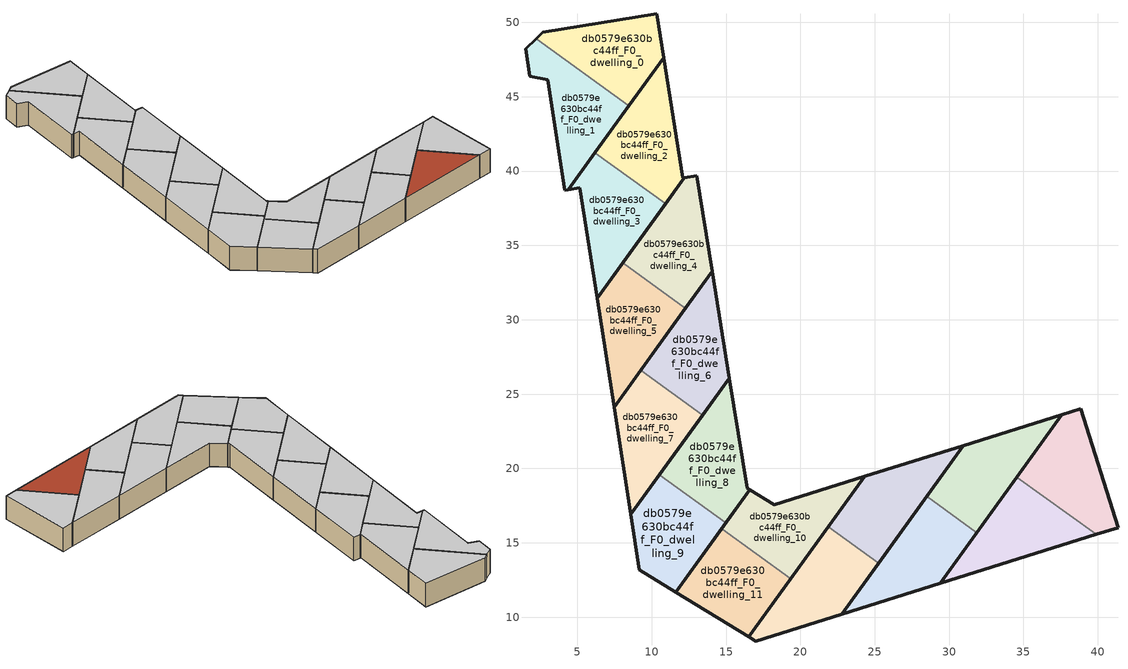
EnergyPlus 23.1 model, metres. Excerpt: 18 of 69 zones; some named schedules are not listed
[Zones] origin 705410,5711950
db0579e630bc44ff_F0_dwelling_0
 floor ground (EU_floor_Construction): 8.46,44.39 10.8,47.63 10.33,50.57 2.68,49.33 2.22,48.9 z0
 wall outside (EU_wall_Construction): 2.22,48.9 2.68,49.33 10.33,50.57 10.8,47.63 8.46,44.39 z0:3
 wall to db0579e630bc44ff_F0_dwelling_1 (EU_wall_Construction): 8.46,44.39 2.22,48.9 z0:3
 ceiling to db0579e630bc44ff_F1_dwelling_0 (EU_floor_Construction): 10.33,50.57 10.8,47.63 8.46,44.39 2.22,48.9 2.68,49.33 z3
db0579e630bc44ff_F0_dwelling_1
 floor ground (EU_floor_Construction): 4.4,38.76 8.46,44.39 2.22,48.9 1.51,48.24 1.79,46.39 3.01,46.12 4.16,38.72 z0
 wall outside (EU_wall_Construction): 8.46,44.39 4.4,38.76 4.16,38.72 3.01,46.12 1.79,46.39 1.51,48.24 2.22,48.9 z0:3
 ceiling to db0579e630bc44ff_F1_dwelling_1 (EU_floor_Construction): 8.46,44.39 4.4,38.76 4.16,38.72 3.01,46.12 1.79,46.39 1.51,48.24 2.22,48.9 z3
db0579e630bc44ff_F0_dwelling_10
 floor ground (EU_floor_Construction): 19.36,12.59 24.32,19.46 18.25,17.57 16.58,18.57 14.7,15.96 z0
 wall outside (EU_wall_Construction): 14.7,15.96 16.58,18.57 18.25,17.57 24.32,19.46 19.36,12.59 z0:3
 wall to db0579e630bc44ff_F0_dwelling_11 (EU_wall_Construction): 19.36,12.59 14.7,15.96 z0:3
 ceiling to db0579e630bc44ff_F1_dwelling_10 (EU_floor_Construction): 24.32,19.46 19.36,12.59 14.7,15.96 16.58,18.57 18.25,17.57 z3
db0579e630bc44ff_F0_dwelling_11
 floor ground (EU_floor_Construction): 16.54,8.67 19.36,12.59 14.7,15.96 11.62,11.69 z0
 wall outside (EU_wall_Construction): 19.36,12.59 16.54,8.67 11.62,11.69 14.7,15.96 z0:3
 ceiling to db0579e630bc44ff_F1_dwelling_11 (EU_floor_Construction): 19.36,12.59 16.54,8.67 11.62,11.69 14.7,15.96 z3
db0579e630bc44ff_F0_dwelling_12
 floor ground (EU_floor_Construction): 25.25,13.63 30.96,21.54 24.32,19.46 21.87,16.07 z0
 wall outside (EU_wall_Construction): 21.87,16.07 24.32,19.46 30.96,21.54 25.25,13.63 z0:3
 wall to db0579e630bc44ff_F0_dwelling_13 (EU_wall_Construction): 25.25,13.63 21.87,16.07 z0:3
 ceiling to db0579e630bc44ff_F1_dwelling_12 (EU_floor_Construction): 30.96,21.54 25.25,13.63 21.87,16.07 24.32,19.46 z3
db0579e630bc44ff_F0_dwelling_13
 floor ground (EU_floor_Construction): 22.78,10.21 25.25,13.63 21.87,16.07 16.54,8.67 16.99,8.39 z0
 wall outside (EU_wall_Construction): 25.25,13.63 22.78,10.21 16.99,8.39 16.54,8.67 21.87,16.07 z0:3
 ceiling to db0579e630bc44ff_F1_dwelling_13 (EU_floor_Construction): 25.25,13.63 22.78,10.21 16.99,8.39 16.54,8.67 21.87,16.07 z3
db0579e630bc44ff_F0_dwelling_14
 floor ground (EU_floor_Construction): 31.86,15.69 37.57,23.6 30.96,21.54 28.49,18.12 z0
 wall outside (EU_wall_Construction): 28.49,18.12 30.96,21.54 37.57,23.6 31.86,15.69 z0:3
 wall to db0579e630bc44ff_F0_dwelling_15 (EU_wall_Construction): 31.86,15.69 28.49,18.12 z0:3
 ceiling to db0579e630bc44ff_F1_dwelling_14 (EU_floor_Construction): 37.57,23.6 31.86,15.69 28.49,18.12 30.96,21.54 z3
db0579e630bc44ff_F0_dwelling_15
 floor ground (EU_floor_Construction): 29.4,12.28 31.86,15.69 28.49,18.12 22.78,10.21 z0
 wall outside (EU_wall_Construction): 31.86,15.69 29.4,12.28 22.78,10.21 28.49,18.12 z0:3
 ceiling to db0579e630bc44ff_F1_dwelling_15 (EU_floor_Construction): 31.86,15.69 29.4,12.28 22.78,10.21 28.49,18.12 z3
db0579e630bc44ff_F0_dwelling_16
 floor ground (EU_floor_Construction): 41.36,16.02 38.85,24 37.57,23.6 34.55,19.42 39.9,15.56 z0
 wall outside (EU_wall_Construction): 34.55,19.42 37.57,23.6 38.85,24 41.36,16.02 39.9,15.56 z0:3
 wall to db0579e630bc44ff_F0_dwelling_17 (EU_wall_Construction): 39.9,15.56 34.55,19.42 z0:3
 ceiling to db0579e630bc44ff_F1_dwelling_16 (EU_floor_Construction): 38.85,24 41.36,16.02 39.9,15.56 34.55,19.42 37.57,23.6 z3
db0579e630bc44ff_F0_dwelling_17
 floor ground (EU_floor_Construction): 39.9,15.56 34.55,19.42 29.4,12.28 z0
 wall outside (EU_wall_Construction): 39.9,15.56 29.4,12.28 34.55,19.42 z0:3
 roof outside (EU_roof_Construction): 39.9,15.56 29.4,12.28 34.55,19.42 z3
db0579e630bc44ff_F0_dwelling_2
 floor ground (EU_floor_Construction): 10.93,37.81 12.18,39.55 12.1,39.53 10.8,47.63 6.18,41.23 z0
 wall outside (EU_wall_Construction): 6.18,41.23 10.8,47.63 12.1,39.53 12.18,39.55 10.93,37.81 z0:3
 wall to db0579e630bc44ff_F0_dwelling_3 (EU_wall_Construction): 10.93,37.81 6.18,41.23 z0:3
 ceiling to db0579e630bc44ff_F1_dwelling_2 (EU_floor_Construction): 10.8,47.63 12.1,39.53 12.18,39.55 10.93,37.81 6.18,41.23 z3
db0579e630bc44ff_F0_dwelling_3
 floor ground (EU_floor_Construction): 6.32,31.43 10.93,37.81 6.18,41.23 4.4,38.76 5.16,38.87 z0
 wall outside (EU_wall_Construction): 10.93,37.81 6.32,31.43 5.16,38.87 4.4,38.76 6.18,41.23 z0:3
 ceiling to db0579e630bc44ff_F1_dwelling_3 (EU_floor_Construction): 10.93,37.81 6.32,31.43 5.16,38.87 4.4,38.76 6.18,41.23 z3
db0579e630bc44ff_F0_dwelling_4
 floor ground (EU_floor_Construction): 12.27,30.79 14.06,33.26 13.02,39.68 12.18,39.55 8.06,33.83 z0
 wall outside (EU_wall_Construction): 8.06,33.83 12.18,39.55 13.02,39.68 14.06,33.26 12.27,30.79 z0:3
 wall to db0579e630bc44ff_F0_dwelling_5 (EU_wall_Construction): 12.27,30.79 8.06,33.83 z0:3
 ceiling to db0579e630bc44ff_F1_dwelling_4 (EU_floor_Construction): 13.02,39.68 14.06,33.26 12.27,30.79 8.06,33.83 12.18,39.55 z3
db0579e630bc44ff_F0_dwelling_5
 floor ground (EU_floor_Construction): 7.47,24.13 12.27,30.79 8.06,33.83 6.32,31.43 z0
 wall outside (EU_wall_Construction): 12.27,30.79 7.47,24.13 6.32,31.43 8.06,33.83 z0:3
 ceiling to db0579e630bc44ff_F1_dwelling_5 (EU_floor_Construction): 12.27,30.79 7.47,24.13 6.32,31.43 8.06,33.83 z3
db0579e630bc44ff_F0_dwelling_6
 floor ground (EU_floor_Construction): 13.42,23.59 15.22,26.08 14.06,33.26 9.25,26.6 z0
 wall outside (EU_wall_Construction): 9.25,26.6 14.06,33.26 15.22,26.08 13.42,23.59 z0:3
 wall to db0579e630bc44ff_F0_dwelling_7 (EU_wall_Construction): 13.42,23.59 9.25,26.6 z0:3
 ceiling to db0579e630bc44ff_F1_dwelling_6 (EU_floor_Construction): 14.06,33.26 15.22,26.08 13.42,23.59 9.25,26.6 z3
db0579e630bc44ff_F0_dwelling_7
 floor ground (EU_floor_Construction): 8.59,16.91 13.42,23.59 9.25,26.6 7.47,24.13 z0
 wall outside (EU_wall_Construction): 13.42,23.59 8.59,16.91 7.47,24.13 9.25,26.6 z0:3
 ceiling to db0579e630bc44ff_F1_dwelling_7 (EU_floor_Construction): 13.42,23.59 8.59,16.91 7.47,24.13 9.25,26.6 z3
db0579e630bc44ff_F0_dwelling_8
 floor ground (EU_floor_Construction): 14.99,16.36 16.58,18.57 16.42,18.67 15.22,26.08 10.52,19.58 z0
 wall outside (EU_wall_Construction): 10.52,19.58 15.22,26.08 16.42,18.67 16.58,18.57 14.99,16.36 z0:3
 wall to db0579e630bc44ff_F0_dwelling_9 (EU_wall_Construction): 14.99,16.36 10.52,19.58 z0:3
 ceiling to db0579e630bc44ff_F1_dwelling_8 (EU_floor_Construction): 15.22,26.08 16.42,18.67 16.58,18.57 14.99,16.36 10.52,19.58 z3
db0579e630bc44ff_F0_dwelling_9
 floor ground (EU_floor_Construction): 11.62,11.69 14.99,16.36 10.52,19.58 8.59,16.91 9.18,13.19 z0
 wall outside (EU_wall_Construction): 14.99,16.36 11.62,11.69 9.18,13.19 8.59,16.91 10.52,19.58 z0:3
 ceiling to db0579e630bc44ff_F1_dwelling_9 (EU_floor_Construction): 14.99,16.36 11.62,11.69 9.18,13.19 8.59,16.91 10.52,19.58 z3
[Building]
EU S2 Campaign: North Axis=0; Terrain=City; Solar Distribution=FullExterior
[Site:Location]
London: Latitude=51.5; Longitude=-0.5; Time Zone=0; Elevation=25
[SizingPeriod:WeatherFileDays]
AnnualSizingPeriod: Begin Month=1; Begin Day of Month=1; End Month=12; End Day of Month=31; Day of Week for Start Day=Monday; Use Weather File Daylight Saving Period=No; Use Weather File Rain and Snow Indicators=No
[MATERIAL]
EU_InternalMass_Material: Roughness=MediumRough; Thickness=0.1; Conductivity=1; Density=1800; Specific Heat=900; Thermal Absorptance=0.9; Solar Absorptance=0.7; Visible Absorptance=0.7
[MATERIAL:NOMASS] Roughness=MediumRough; Thermal Absorptance=0.9; Solar Absorptance=0.7; Visible Absorptance=0.7
Name | Thermal Resistance
EU_wall_NoMass | 0.635353
EU_roof_NoMass | 0.675062
EU_floor_NoMass | 1.96382
[CONSTRUCTION]
EU_wall_Construction: EU_wall_NoMass
EU_roof_Construction: EU_roof_NoMass
EU_floor_Construction: EU_floor_NoMass
EU_InternalMass_Construction: EU_InternalMass_Material
[ZONE] Type=1; Multiplier=1; Ceiling Height=autocalculate; Floor Area=autocalculate; Part of Total Floor Area=Yes
Name | Volume
db0579e630bc44ff_F0_dwelling_0 | 87.071
db0579e630bc44ff_F0_dwelling_1 | 87.0696
db0579e630bc44ff_F0_dwelling_10 | 87.0828
db0579e630bc44ff_F0_dwelling_11 | 87.0645
db0579e630bc44ff_F0_dwelling_12 | 87.074
db0579e630bc44ff_F0_dwelling_13; db0579e630bc44ff_F0_dwelling_8 | 87.0791
db0579e630bc44ff_F0_dwelling_14 | 87.0564
db0579e630bc44ff_F0_dwelling_15 | 87.0718
db0579e630bc44ff_F0_dwelling_16; db0579e630bc44ff_F0_dwelling_3 | 87.0754
db0579e630bc44ff_F0_dwelling_17 | 87.0886
db0579e630bc44ff_F0_dwelling_2 | 87.0835
db0579e630bc44ff_F0_dwelling_4 | 87.0813
db0579e630bc44ff_F0_dwelling_5 | 87.0872
db0579e630bc44ff_F0_dwelling_6 | 87.0864
db0579e630bc44ff_F0_dwelling_7 | 87.0688
db0579e630bc44ff_F0_dwelling_9 | 87.0784
[INTERNALMASS] Construction=EU_InternalMass_Construction
Name | Zone or ZoneList | Surface Area
db0579e630bc44ff_F0_dwelling_0_EU_InternalMass | db0579e630bc44ff_F0_dwelling_0 | 29.0215
db0579e630bc44ff_F0_dwelling_1_EU_InternalMass | db0579e630bc44ff_F0_dwelling_1 | 29.0248
db0579e630bc44ff_F0_dwelling_2_EU_InternalMass | db0579e630bc44ff_F0_dwelling_2 | 29.026
db0579e630bc44ff_F0_dwelling_3_EU_InternalMass | db0579e630bc44ff_F0_dwelling_3 | 29.0262
db0579e630bc44ff_F0_dwelling_4_EU_InternalMass | db0579e630bc44ff_F0_dwelling_4 | 29.0262
db0579e630bc44ff_F0_dwelling_5_EU_InternalMass | db0579e630bc44ff_F0_dwelling_5 | 29.0313
db0579e630bc44ff_F0_dwelling_6_EU_InternalMass | db0579e630bc44ff_F0_dwelling_6 | 29.0298
db0579e630bc44ff_F0_dwelling_7_EU_InternalMass | db0579e630bc44ff_F0_dwelling_7 | 29.0251
db0579e630bc44ff_F0_dwelling_8_EU_InternalMass | db0579e630bc44ff_F0_dwelling_8 | 29.024
db0579e630bc44ff_F0_dwelling_9_EU_InternalMass | db0579e630bc44ff_F0_dwelling_9 | 29.0262
db0579e630bc44ff_F0_dwelling_10_EU_InternalMass | db0579e630bc44ff_F0_dwelling_10 | 29.0277
db0579e630bc44ff_F0_dwelling_11_EU_InternalMass | db0579e630bc44ff_F0_dwelling_11 | 29.0228
db0579e630bc44ff_F0_dwelling_12_EU_InternalMass | db0579e630bc44ff_F0_dwelling_12 | 29.0243
db0579e630bc44ff_F0_dwelling_13_EU_InternalMass | db0579e630bc44ff_F0_dwelling_13 | 29.0276
db0579e630bc44ff_F0_dwelling_14_EU_InternalMass | db0579e630bc44ff_F0_dwelling_14 | 29.0205
db0579e630bc44ff_F0_dwelling_15_EU_InternalMass | db0579e630bc44ff_F0_dwelling_15 | 29.0233
db0579e630bc44ff_F0_dwelling_16_EU_InternalMass | db0579e630bc44ff_F0_dwelling_16 | 29.0262
db0579e630bc44ff_F0_dwelling_17_EU_InternalMass | db0579e630bc44ff_F0_dwelling_17 | 29.029
[OTHEREQUIPMENT] Fuel Type=Electricity; Design Level Calculation Method=Watts/Area; Power per Zone Floor Area=1; Fraction Latent=0; Fraction Radiant=0; Fraction Lost=0; Carbon Dioxide Generation Rate=0; EndUse Subcategory=EU_Step8_InternalGains
Name | Zone or ZoneList or Space or SpaceList | Schedule
EU_Step8_InternalGain_db0579e630bc44ff_F0_dwelling_0_f000 | db0579e630bc44ff_F0_dwelling_0 | EU_Step8_GainSchedule_db0579e630bc44ff_F0_dwelling_0_f000
EU_Step8_InternalGain_db0579e630bc44ff_F0_dwelling_1_f000 | db0579e630bc44ff_F0_dwelling_1 | EU_Step8_GainSchedule_db0579e630bc44ff_F0_dwelling_1_f000
EU_Step8_InternalGain_db0579e630bc44ff_F0_dwelling_2_f000 | db0579e630bc44ff_F0_dwelling_2 | EU_Step8_GainSchedule_db0579e630bc44ff_F0_dwelling_2_f000
EU_Step8_InternalGain_db0579e630bc44ff_F0_dwelling_3_f000 | db0579e630bc44ff_F0_dwelling_3 | EU_Step8_GainSchedule_db0579e630bc44ff_F0_dwelling_3_f000
EU_Step8_InternalGain_db0579e630bc44ff_F0_dwelling_4_f000 | db0579e630bc44ff_F0_dwelling_4 | EU_Step8_GainSchedule_db0579e630bc44ff_F0_dwelling_4_f000
EU_Step8_InternalGain_db0579e630bc44ff_F0_dwelling_5_f000 | db0579e630bc44ff_F0_dwelling_5 | EU_Step8_GainSchedule_db0579e630bc44ff_F0_dwelling_5_f000
EU_Step8_InternalGain_db0579e630bc44ff_F0_dwelling_6_f000 | db0579e630bc44ff_F0_dwelling_6 | EU_Step8_GainSchedule_db0579e630bc44ff_F0_dwelling_6_f000
EU_Step8_InternalGain_db0579e630bc44ff_F0_dwelling_7_f000 | db0579e630bc44ff_F0_dwelling_7 | EU_Step8_GainSchedule_db0579e630bc44ff_F0_dwelling_7_f000
EU_Step8_InternalGain_db0579e630bc44ff_F0_dwelling_8_f000 | db0579e630bc44ff_F0_dwelling_8 | EU_Step8_GainSchedule_db0579e630bc44ff_F0_dwelling_8_f000
EU_Step8_InternalGain_db0579e630bc44ff_F0_dwelling_9_f000 | db0579e630bc44ff_F0_dwelling_9 | EU_Step8_GainSchedule_db0579e630bc44ff_F0_dwelling_9_f000
EU_Step8_InternalGain_db0579e630bc44ff_F0_dwelling_10_f000 | db0579e630bc44ff_F0_dwelling_10 | EU_Step8_GainSchedule_db0579e630bc44ff_F0_dwelling_10_f000
EU_Step8_InternalGain_db0579e630bc44ff_F0_dwelling_11_f000 | db0579e630bc44ff_F0_dwelling_11 | EU_Step8_GainSchedule_db0579e630bc44ff_F0_dwelling_11_f000
EU_Step8_InternalGain_db0579e630bc44ff_F0_dwelling_12_f000 | db0579e630bc44ff_F0_dwelling_12 | EU_Step8_GainSchedule_db0579e630bc44ff_F0_dwelling_12_f000
EU_Step8_InternalGain_db0579e630bc44ff_F0_dwelling_13_f000 | db0579e630bc44ff_F0_dwelling_13 | EU_Step8_GainSchedule_db0579e630bc44ff_F0_dwelling_13_f000
EU_Step8_InternalGain_db0579e630bc44ff_F0_dwelling_14_f000 | db0579e630bc44ff_F0_dwelling_14 | EU_Step8_GainSchedule_db0579e630bc44ff_F0_dwelling_14_f000
EU_Step8_InternalGain_db0579e630bc44ff_F0_dwelling_15_f000 | db0579e630bc44ff_F0_dwelling_15 | EU_Step8_GainSchedule_db0579e630bc44ff_F0_dwelling_15_f000
EU_Step8_InternalGain_db0579e630bc44ff_F0_dwelling_16_f000 | db0579e630bc44ff_F0_dwelling_16 | EU_Step8_GainSchedule_db0579e630bc44ff_F0_dwelling_16_f000
EU_Step8_InternalGain_db0579e630bc44ff_F0_dwelling_17_f000 | db0579e630bc44ff_F0_dwelling_17 | EU_Step8_GainSchedule_db0579e630bc44ff_F0_dwelling_17_f000
[ZONEVENTILATION:DESIGNFLOWRATE] Schedule=EU_AlwaysOn; Design Flow Rate Calculation Method=AirChanges/Hour; Air Changes per Hour=0.555504; Ventilation Type=Natural; Fan Pressure Rise=0; Fan Total Efficiency=1; Constant Term Coefficient=1; Temperature Term Coefficient=0; Velocity Term Coefficient=0; Velocity Squared Term Coefficient=0; Minimum Indoor Temperature=-100; Maximum Indoor Temperature=100; Delta Temperature=-100; Minimum Outdoor Temperature=-100; Maximum Outdoor Temperature=100; Maximum Wind Speed=40
Name | Zone or ZoneList or Space or SpaceList
EU_ConstantAir_db0579e630bc44ff_F0_dwelling_0 | db0579e630bc44ff_F0_dwelling_0
EU_ConstantAir_db0579e630bc44ff_F0_dwelling_1 | db0579e630bc44ff_F0_dwelling_1
EU_ConstantAir_db0579e630bc44ff_F0_dwelling_2 | db0579e630bc44ff_F0_dwelling_2
EU_ConstantAir_db0579e630bc44ff_F0_dwelling_3 | db0579e630bc44ff_F0_dwelling_3
EU_ConstantAir_db0579e630bc44ff_F0_dwelling_4 | db0579e630bc44ff_F0_dwelling_4
EU_ConstantAir_db0579e630bc44ff_F0_dwelling_5 | db0579e630bc44ff_F0_dwelling_5
EU_ConstantAir_db0579e630bc44ff_F0_dwelling_6 | db0579e630bc44ff_F0_dwelling_6
EU_ConstantAir_db0579e630bc44ff_F0_dwelling_7 | db0579e630bc44ff_F0_dwelling_7
EU_ConstantAir_db0579e630bc44ff_F0_dwelling_8 | db0579e630bc44ff_F0_dwelling_8
EU_ConstantAir_db0579e630bc44ff_F0_dwelling_9 | db0579e630bc44ff_F0_dwelling_9
EU_ConstantAir_db0579e630bc44ff_F0_dwelling_10 | db0579e630bc44ff_F0_dwelling_10
EU_ConstantAir_db0579e630bc44ff_F0_dwelling_11 | db0579e630bc44ff_F0_dwelling_11
EU_ConstantAir_db0579e630bc44ff_F0_dwelling_12 | db0579e630bc44ff_F0_dwelling_12
EU_ConstantAir_db0579e630bc44ff_F0_dwelling_13 | db0579e630bc44ff_F0_dwelling_13
EU_ConstantAir_db0579e630bc44ff_F0_dwelling_14 | db0579e630bc44ff_F0_dwelling_14
EU_ConstantAir_db0579e630bc44ff_F0_dwelling_15 | db0579e630bc44ff_F0_dwelling_15
EU_ConstantAir_db0579e630bc44ff_F0_dwelling_16 | db0579e630bc44ff_F0_dwelling_16
EU_ConstantAir_db0579e630bc44ff_F0_dwelling_17 | db0579e630bc44ff_F0_dwelling_17
[HVACTEMPLATE:THERMOSTAT] Constant Heating Setpoint=20; Constant Cooling Setpoint=50
EU_HeatOnly_db0579e630bc44ff_F0_dwelling_0; EU_HeatOnly_db0579e630bc44ff_F0_dwelling_1; EU_HeatOnly_db0579e630bc44ff_F0_dwelling_2; EU_HeatOnly_db0579e630bc44ff_F0_dwelling_3; EU_HeatOnly_db0579e630bc44ff_F0_dwelling_4; EU_HeatOnly_db0579e630bc44ff_F0_dwelling_5; EU_HeatOnly_db0579e630bc44ff_F0_dwelling_6; EU_HeatOnly_db0579e630bc44ff_F0_dwelling_7; EU_HeatOnly_db0579e630bc44ff_F0_dwelling_8; EU_HeatOnly_db0579e630bc44ff_F0_dwelling_9; EU_HeatOnly_db0579e630bc44ff_F0_dwelling_10; EU_HeatOnly_db0579e630bc44ff_F0_dwelling_11; EU_HeatOnly_db0579e630bc44ff_F0_dwelling_12; EU_HeatOnly_db0579e630bc44ff_F0_dwelling_13; EU_HeatOnly_db0579e630bc44ff_F0_dwelling_14; EU_HeatOnly_db0579e630bc44ff_F0_dwelling_15; EU_HeatOnly_db0579e630bc44ff_F0_dwelling_16; EU_HeatOnly_db0579e630bc44ff_F0_dwelling_17; EU_HeatOnly_db0579e630bc44ff_F1_dwelling_0; EU_HeatOnly_db0579e630bc44ff_F1_dwelling_1; EU_HeatOnly_db0579e630bc44ff_F1_dwelling_2; EU_HeatOnly_db0579e630bc44ff_F1_dwelling_3; EU_HeatOnly_db0579e630bc44ff_F1_dwelling_4; EU_HeatOnly_db0579e630bc44ff_F1_dwelling_5; EU_HeatOnly_db0579e630bc44ff_F1_dwelling_6; EU_HeatOnly_db0579e630bc44ff_F1_dwelling_7; EU_HeatOnly_db0579e630bc44ff_F1_dwelling_8; EU_HeatOnly_db0579e630bc44ff_F1_dwelling_9; EU_HeatOnly_db0579e630bc44ff_F1_dwelling_10; EU_HeatOnly_db0579e630bc44ff_F1_dwelling_11; EU_HeatOnly_db0579e630bc44ff_F1_dwelling_12; EU_HeatOnly_db0579e630bc44ff_F1_dwelling_13; EU_HeatOnly_db0579e630bc44ff_F1_dwelling_14; EU_HeatOnly_db0579e630bc44ff_F1_dwelling_15; EU_HeatOnly_db0579e630bc44ff_F1_dwelling_16; EU_HeatOnly_db0579e630bc44ff_F2_dwelling_0; EU_HeatOnly_db0579e630bc44ff_F2_dwelling_1; EU_HeatOnly_db0579e630bc44ff_F2_dwelling_2; EU_HeatOnly_db0579e630bc44ff_F2_dwelling_3; EU_HeatOnly_db0579e630bc44ff_F2_dwelling_4; EU_HeatOnly_db0579e630bc44ff_F2_dwelling_5; EU_HeatOnly_db0579e630bc44ff_F2_dwelling_6; EU_HeatOnly_db0579e630bc44ff_F2_dwelling_7; EU_HeatOnly_db0579e630bc44ff_F2_dwelling_8; EU_HeatOnly_db0579e630bc44ff_F2_dwelling_9; EU_HeatOnly_db0579e630bc44ff_F2_dwelling_10; EU_HeatOnly_db0579e630bc44ff_F2_dwelling_11; EU_HeatOnly_db0579e630bc44ff_F2_dwelling_12; EU_HeatOnly_db0579e630bc44ff_F2_dwelling_13; EU_HeatOnly_db0579e630bc44ff_F2_dwelling_14; EU_HeatOnly_db0579e630bc44ff_F2_dwelling_15; EU_HeatOnly_db0579e630bc44ff_F2_dwelling_16; EU_HeatOnly_db0579e630bc44ff_F3_dwelling_0; EU_HeatOnly_db0579e630bc44ff_F3_dwelling_1; EU_HeatOnly_db0579e630bc44ff_F3_dwelling_2; EU_HeatOnly_db0579e630bc44ff_F3_dwelling_3; EU_HeatOnly_db0579e630bc44ff_F3_dwelling_4; EU_HeatOnly_db0579e630bc44ff_F3_dwelling_5; EU_HeatOnly_db0579e630bc44ff_F3_dwelling_6; EU_HeatOnly_db0579e630bc44ff_F3_dwelling_7; EU_HeatOnly_db0579e630bc44ff_F3_dwelling_8; EU_HeatOnly_db0579e630bc44ff_F3_dwelling_9; EU_HeatOnly_db0579e630bc44ff_F3_dwelling_10; EU_HeatOnly_db0579e630bc44ff_F3_dwelling_11; EU_HeatOnly_db0579e630bc44ff_F3_dwelling_12; EU_HeatOnly_db0579e630bc44ff_F3_dwelling_13; EU_HeatOnly_db0579e630bc44ff_F3_dwelling_14; EU_HeatOnly_db0579e630bc44ff_F3_dwelling_15
